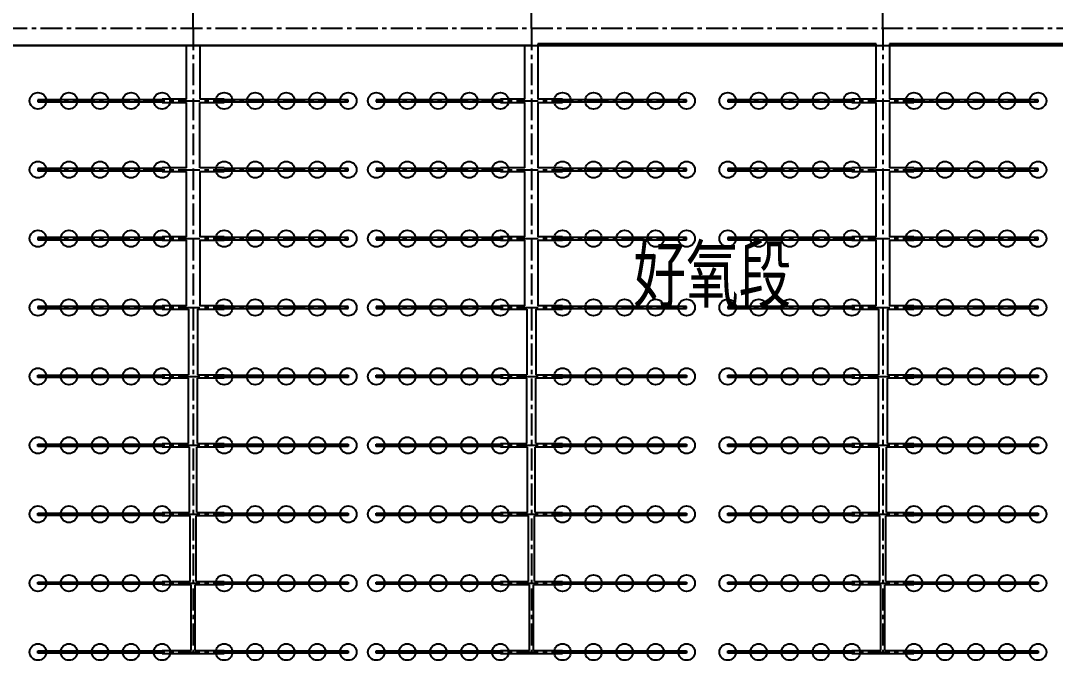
# Model space of a CAD drawing. Header units: millimetres. Extents: x -299291 to 688124, y -407813 to 623474.
# Drawn here: x 206459 to 221459, y 177607 to 186890 of the extents above; entities that cross this region are included whole.
import ezdxf

# ---------------------------------------------------------------- set-up
doc = ezdxf.new("R2010")
doc.units = ezdxf.units.MM
doc.linetypes.add('CENTER', pattern=[50.8, 31.75, -6.35, 6.35, -6.35])
doc.layers.add('轴线', color=6, linetype='CENTER')
doc.styles.add('长仿宋体', font='simfang.ttf', dxfattribs={"width": 0.7})

msp = doc.modelspace()

# ---------------------------------------------------------------- linework, layer by layer
at = {"lineweight": -3, "ltscale": 100}
msp.add_line((186459.037, 186527.406), (266459.037, 186527.406), dxfattribs=at)
at = {"ltscale": 10}
for p, q in [((213864.037, 186527.406), (198959.037, 186527.406)), ((208864.037, 185752.406), (208864.037, 186527.406)), ((209054.037, 186527.406), (209054.037, 185752.406)), ((213769.037, 185752.406), (213769.037, 186527.406)), ((213959.037, 186552.406), (213959.037, 185752.406)), ((218864.037, 186552.406), (213959.037, 186552.406)), ((218864.037, 185752.406), (218864.037, 186552.406)), ((219054.037, 186552.406), (219054.037, 185752.406)), ((223864.037, 186552.406), (219054.037, 186552.406)), ((206709.037, 185743.406), (206709.037, 185711.406)), ((208509.037, 185743.406), (206709.037, 185743.406)), ((206709.037, 185711.406), (208509.037, 185711.406)), ((208864.037, 185752.406), (208509.037, 185752.406)), ((208509.037, 185752.406), (208509.037, 185743.406)), ((208509.037, 185711.406), (208509.037, 185702.406)), ((208509.037, 185702.406), (208864.037, 185702.406)), ((208864.037, 184752.406), (208864.037, 185702.406)), ((209409.037, 185752.406), (209054.037, 185752.406)), ((209054.037, 185702.406), (209409.037, 185702.406)), ((209054.037, 184752.406), (209054.037, 185702.406)), ((209409.037, 185743.406), (209409.037, 185752.406)), ((211209.037, 185743.406), (209409.037, 185743.406)), ((209409.037, 185702.406), (209409.037, 185711.406)), ((209409.037, 185711.406), (211209.037, 185711.406)), ((211209.037, 185711.406), (211209.037, 185743.406)), ((211614.037, 185743.406), (211614.037, 185711.406)), ((213414.037, 185743.406), (211614.037, 185743.406)), ((211614.037, 185711.406), (213414.037, 185711.406)), ((213769.037, 185752.406), (213414.037, 185752.406)), ((213414.037, 185752.406), (213414.037, 185743.406)), ((213414.037, 185711.406), (213414.037, 185702.406)), ((213414.037, 185702.406), (213769.037, 185702.406)), ((213769.037, 184752.406), (213769.037, 185702.406)), ((214314.037, 185752.406), (213959.037, 185752.406)), ((213959.037, 185702.406), (214314.037, 185702.406)), ((213959.037, 185702.406), (213959.037, 184752.406)), ((214314.037, 185743.406), (214314.037, 185752.406)), ((216114.037, 185743.406), (214314.037, 185743.406)), ((214314.037, 185702.406), (214314.037, 185711.406)), ((214314.037, 185711.406), (216114.037, 185711.406)), ((216114.037, 185711.406), (216114.037, 185743.406)), ((216709.037, 185743.406), (216709.037, 185711.406)), ((218509.037, 185743.406), (216709.037, 185743.406)), ((216709.037, 185711.406), (218509.037, 185711.406)), ((218864.037, 185752.406), (218509.037, 185752.406)), ((218509.037, 185752.406), (218509.037, 185743.406)), ((218509.037, 185711.406), (218509.037, 185702.406)), ((218509.037, 185702.406), (218864.037, 185702.406)), ((218864.037, 184752.406), (218864.037, 185702.406)), ((219409.037, 185752.406), (219054.037, 185752.406)), ((219054.037, 185702.406), (219409.037, 185702.406)), ((219054.037, 185702.406), (219054.037, 184752.406)), ((219409.037, 185743.406), (219409.037, 185752.406)), ((221209.037, 185743.406), (219409.037, 185743.406)), ((219409.037, 185702.406), (219409.037, 185711.406)), ((219409.037, 185711.406), (221209.037, 185711.406)), ((221209.037, 185711.406), (221209.037, 185743.406)), ((206709.037, 184743.406), (206709.037, 184711.406)), ((208509.037, 184743.406), (206709.037, 184743.406)), ((206709.037, 184711.406), (208509.037, 184711.406)), ((208864.037, 184752.406), (208509.037, 184752.406)), ((208509.037, 184752.406), (208509.037, 184743.406)), ((208509.037, 184711.406), (208509.037, 184702.406)), ((208509.037, 184702.406), (208864.037, 184702.406)), ((208864.037, 183752.406), (208864.037, 184702.406)), ((209409.037, 184752.406), (209054.037, 184752.406)), ((209054.037, 184702.406), (209409.037, 184702.406)), ((209054.037, 184702.406), (209054.037, 183752.406)), ((209409.037, 184743.406), (209409.037, 184752.406)), ((211209.037, 184743.406), (209409.037, 184743.406)), ((209409.037, 184702.406), (209409.037, 184711.406)), ((209409.037, 184711.406), (211209.037, 184711.406)), ((211209.037, 184711.406), (211209.037, 184743.406)), ((211614.037, 184743.406), (211614.037, 184711.406)), ((213414.037, 184743.406), (211614.037, 184743.406)), ((211614.037, 184711.406), (213414.037, 184711.406)), ((213769.037, 184752.406), (213414.037, 184752.406)), ((213414.037, 184752.406), (213414.037, 184743.406)), ((213414.037, 184711.406), (213414.037, 184702.406)), ((213414.037, 184702.406), (213769.037, 184702.406)), ((213769.037, 183752.406), (213769.037, 184702.406)), ((214314.037, 184752.406), (213959.037, 184752.406)), ((213959.037, 184702.406), (214314.037, 184702.406)), ((213959.037, 184702.406), (213959.037, 183752.406)), ((214314.037, 184743.406), (214314.037, 184752.406)), ((216114.037, 184743.406), (214314.037, 184743.406)), ((214314.037, 184702.406), (214314.037, 184711.406)), ((214314.037, 184711.406), (216114.037, 184711.406)), ((216114.037, 184711.406), (216114.037, 184743.406)), ((216709.037, 184743.406), (216709.037, 184711.406)), ((218509.037, 184743.406), (216709.037, 184743.406)), ((216709.037, 184711.406), (218509.037, 184711.406)), ((218864.037, 184752.406), (218509.037, 184752.406)), ((218509.037, 184752.406), (218509.037, 184743.406)), ((218509.037, 184711.406), (218509.037, 184702.406)), ((218509.037, 184702.406), (218864.037, 184702.406)), ((218864.037, 183752.406), (218864.037, 184702.406)), ((219409.037, 184752.406), (219054.037, 184752.406)), ((219054.037, 184702.406), (219409.037, 184702.406)), ((219054.037, 184702.406), (219054.037, 183752.406)), ((219409.037, 184743.406), (219409.037, 184752.406)), ((221209.037, 184743.406), (219409.037, 184743.406)), ((219409.037, 184702.406), (219409.037, 184711.406)), ((219409.037, 184711.406), (221209.037, 184711.406)), ((221209.037, 184711.406), (221209.037, 184743.406)), ((208864.037, 183752.406), (208509.037, 183752.406)), ((208509.037, 183752.406), (208509.037, 183743.406)), ((209409.037, 183752.406), (209054.037, 183752.406)), ((209409.037, 183743.406), (209409.037, 183752.406)), ((213769.037, 183752.406), (213414.037, 183752.406)), ((213414.037, 183752.406), (213414.037, 183743.406)), ((214314.037, 183752.406), (213959.037, 183752.406)), ((214314.037, 183743.406), (214314.037, 183752.406)), ((218864.037, 183752.406), (218509.037, 183752.406)), ((218509.037, 183752.406), (218509.037, 183743.406)), ((219409.037, 183752.406), (219054.037, 183752.406)), ((219409.037, 183743.406), (219409.037, 183752.406)), ((206709.037, 183743.406), (206709.037, 183711.406)), ((208509.037, 183743.406), (206709.037, 183743.406)), ((206709.037, 183711.406), (208509.037, 183711.406)), ((208509.037, 183711.406), (208509.037, 183702.406)), ((208509.037, 183702.406), (208864.037, 183702.406)), ((208864.037, 182752.406), (208864.037, 183702.406)), ((209054.037, 183702.406), (209409.037, 183702.406)), ((209054.037, 183702.406), (209054.037, 182752.406)), ((211209.037, 183743.406), (209409.037, 183743.406)), ((209409.037, 183702.406), (209409.037, 183711.406)), ((209409.037, 183711.406), (211209.037, 183711.406)), ((211209.037, 183711.406), (211209.037, 183743.406)), ((211614.037, 183743.406), (211614.037, 183711.406)), ((213414.037, 183743.406), (211614.037, 183743.406)), ((211614.037, 183711.406), (213414.037, 183711.406)), ((213414.037, 183711.406), (213414.037, 183702.406)), ((213414.037, 183702.406), (213769.037, 183702.406)), ((213769.037, 182752.406), (213769.037, 183702.406)), ((213959.037, 183702.406), (214314.037, 183702.406)), ((213959.037, 183702.406), (213959.037, 182752.406)), ((216114.037, 183743.406), (214314.037, 183743.406)), ((214314.037, 183702.406), (214314.037, 183711.406)), ((214314.037, 183711.406), (216114.037, 183711.406)), ((216114.037, 183711.406), (216114.037, 183743.406)), ((216709.037, 183743.406), (216709.037, 183711.406)), ((218509.037, 183743.406), (216709.037, 183743.406)), ((216709.037, 183711.406), (218509.037, 183711.406)), ((218509.037, 183711.406), (218509.037, 183702.406)), ((218509.037, 183702.406), (218864.037, 183702.406)), ((218864.037, 182752.406), (218864.037, 183702.406)), ((219054.037, 183702.406), (219409.037, 183702.406)), ((219054.037, 183702.406), (219054.037, 182752.406)), ((221209.037, 183743.406), (219409.037, 183743.406)), ((219409.037, 183702.406), (219409.037, 183711.406)), ((219409.037, 183711.406), (221209.037, 183711.406)), ((221209.037, 183711.406), (221209.037, 183743.406)), ((206709.037, 182743.406), (206709.037, 182711.406)), ((208509.037, 182743.406), (206709.037, 182743.406)), ((206709.037, 182711.406), (208509.037, 182711.406)), ((208864.037, 182752.406), (208509.037, 182752.406)), ((208509.037, 182752.406), (208509.037, 182743.406)), ((208509.037, 182711.406), (208509.037, 182702.406)), ((208509.037, 182702.406), (208894.037, 182702.406)), ((208894.037, 182702.406), (208894.037, 181752.406)), ((209024.037, 182702.406), (209409.037, 182702.406)), ((209024.037, 182702.406), (209024.037, 181752.406)), ((209409.037, 182752.406), (209054.037, 182752.406)), ((209409.037, 182743.406), (209409.037, 182752.406)), ((211209.037, 182743.406), (209409.037, 182743.406)), ((209409.037, 182702.406), (209409.037, 182711.406)), ((209409.037, 182711.406), (211209.037, 182711.406)), ((211209.037, 182711.406), (211209.037, 182743.406)), ((211614.037, 182743.406), (211614.037, 182711.406)), ((213414.037, 182743.406), (211614.037, 182743.406)), ((211614.037, 182711.406), (213414.037, 182711.406)), ((213769.037, 182752.406), (213414.037, 182752.406)), ((213414.037, 182752.406), (213414.037, 182743.406)), ((213414.037, 182711.406), (213414.037, 182702.406)), ((213414.037, 182702.406), (213799.037, 182702.406)), ((213799.037, 182702.406), (213799.037, 181752.406)), ((213929.037, 182702.406), (214314.037, 182702.406)), ((213929.037, 182702.406), (213929.037, 181752.406)), ((214314.037, 182752.406), (213959.037, 182752.406)), ((214314.037, 182743.406), (214314.037, 182752.406)), ((216114.037, 182743.406), (214314.037, 182743.406)), ((214314.037, 182702.406), (214314.037, 182711.406)), ((214314.037, 182711.406), (216114.037, 182711.406)), ((216114.037, 182711.406), (216114.037, 182743.406)), ((216709.037, 182743.406), (216709.037, 182711.406)), ((218509.037, 182743.406), (216709.037, 182743.406)), ((216709.037, 182711.406), (218509.037, 182711.406)), ((218864.037, 182752.406), (218509.037, 182752.406)), ((218509.037, 182752.406), (218509.037, 182743.406)), ((218509.037, 182711.406), (218509.037, 182702.406)), ((218509.037, 182702.406), (218894.037, 182702.406)), ((218894.037, 182702.406), (218894.037, 181752.406)), ((219024.037, 182702.406), (219409.037, 182702.406)), ((219024.037, 182702.406), (219024.037, 181752.406)), ((219409.037, 182752.406), (219054.037, 182752.406)), ((219409.037, 182743.406), (219409.037, 182752.406)), ((221209.037, 182743.406), (219409.037, 182743.406)), ((219409.037, 182702.406), (219409.037, 182711.406)), ((219409.037, 182711.406), (221209.037, 182711.406)), ((221209.037, 182711.406), (221209.037, 182743.406)), ((206709.037, 181711.406), (206709.037, 181743.406)), ((206709.037, 181743.406), (208509.037, 181743.406)), ((208509.037, 181711.406), (206709.037, 181711.406)), ((208509.037, 181743.406), (208509.037, 181752.406)), ((208509.037, 181752.406), (208894.037, 181752.406)), ((208509.037, 181702.406), (208509.037, 181711.406)), ((208894.037, 181702.406), (208509.037, 181702.406)), ((208894.037, 180752.406), (208894.037, 181702.406)), ((209024.037, 181752.406), (209409.037, 181752.406)), ((209409.037, 181702.406), (209024.037, 181702.406)), ((209024.037, 180752.406), (209024.037, 181702.406)), ((209409.037, 181752.406), (209409.037, 181743.406)), ((209409.037, 181743.406), (211209.037, 181743.406)), ((211209.037, 181711.406), (209409.037, 181711.406)), ((209409.037, 181711.406), (209409.037, 181702.406)), ((211209.037, 181743.406), (211209.037, 181711.406)), ((211614.037, 181711.406), (211614.037, 181743.406)), ((211614.037, 181743.406), (213414.037, 181743.406)), ((213414.037, 181711.406), (211614.037, 181711.406)), ((213414.037, 181743.406), (213414.037, 181752.406)), ((213414.037, 181752.406), (213799.037, 181752.406)), ((213414.037, 181702.406), (213414.037, 181711.406)), ((213799.037, 181702.406), (213414.037, 181702.406)), ((213799.037, 180752.406), (213799.037, 181702.406)), ((213929.037, 181752.406), (214314.037, 181752.406)), ((214314.037, 181702.406), (213929.037, 181702.406)), ((213929.037, 180752.406), (213929.037, 181702.406)), ((214314.037, 181752.406), (214314.037, 181743.406)), ((214314.037, 181743.406), (216114.037, 181743.406)), ((216114.037, 181711.406), (214314.037, 181711.406)), ((214314.037, 181711.406), (214314.037, 181702.406)), ((216114.037, 181743.406), (216114.037, 181711.406)), ((216709.037, 181711.406), (216709.037, 181743.406)), ((216709.037, 181743.406), (218509.037, 181743.406)), ((218509.037, 181711.406), (216709.037, 181711.406)), ((218509.037, 181743.406), (218509.037, 181752.406)), ((218509.037, 181752.406), (218894.037, 181752.406)), ((218509.037, 181702.406), (218509.037, 181711.406)), ((218894.037, 181702.406), (218509.037, 181702.406)), ((218894.037, 180752.406), (218894.037, 181702.406)), ((219024.037, 181752.406), (219409.037, 181752.406)), ((219409.037, 181702.406), (219024.037, 181702.406)), ((219024.037, 180752.406), (219024.037, 181702.406)), ((219409.037, 181752.406), (219409.037, 181743.406)), ((219409.037, 181743.406), (221209.037, 181743.406)), ((221209.037, 181711.406), (219409.037, 181711.406)), ((219409.037, 181711.406), (219409.037, 181702.406)), ((221209.037, 181743.406), (221209.037, 181711.406)), ((208509.037, 180743.406), (208509.037, 180752.406)), ((208509.037, 180752.406), (208894.037, 180752.406)), ((209024.037, 180752.406), (209409.037, 180752.406)), ((209409.037, 180752.406), (209409.037, 180743.406)), ((213414.037, 180743.406), (213414.037, 180752.406)), ((213414.037, 180752.406), (213799.037, 180752.406)), ((213929.037, 180752.406), (214314.037, 180752.406)), ((214314.037, 180752.406), (214314.037, 180743.406)), ((218509.037, 180743.406), (218509.037, 180752.406)), ((218509.037, 180752.406), (218894.037, 180752.406)), ((219024.037, 180752.406), (219409.037, 180752.406)), ((219409.037, 180752.406), (219409.037, 180743.406)), ((206709.037, 180711.406), (206709.037, 180743.406)), ((206709.037, 180743.406), (208509.037, 180743.406)), ((208509.037, 180711.406), (206709.037, 180711.406)), ((208509.037, 180702.406), (208509.037, 180711.406)), ((208904.037, 180702.406), (208509.037, 180702.406)), ((208904.037, 179752.406), (208904.037, 180702.406)), ((209409.037, 180702.406), (209014.037, 180702.406)), ((209014.037, 179752.406), (209014.037, 180702.406)), ((209409.037, 180743.406), (211209.037, 180743.406)), ((211209.037, 180711.406), (209409.037, 180711.406)), ((209409.037, 180711.406), (209409.037, 180702.406)), ((211209.037, 180743.406), (211209.037, 180711.406)), ((211614.037, 180711.406), (211614.037, 180743.406)), ((211614.037, 180743.406), (213414.037, 180743.406)), ((213414.037, 180711.406), (211614.037, 180711.406)), ((213414.037, 180702.406), (213414.037, 180711.406)), ((213809.037, 180702.406), (213414.037, 180702.406)), ((213809.037, 179752.406), (213809.037, 180702.406)), ((214314.037, 180702.406), (213919.037, 180702.406)), ((213919.037, 179752.406), (213919.037, 180702.406)), ((214314.037, 180743.406), (216114.037, 180743.406)), ((216114.037, 180711.406), (214314.037, 180711.406)), ((214314.037, 180711.406), (214314.037, 180702.406)), ((216114.037, 180743.406), (216114.037, 180711.406)), ((216709.037, 180711.406), (216709.037, 180743.406)), ((216709.037, 180743.406), (218509.037, 180743.406)), ((218509.037, 180711.406), (216709.037, 180711.406)), ((218509.037, 180702.406), (218509.037, 180711.406)), ((218904.037, 180702.406), (218509.037, 180702.406)), ((218904.037, 179752.406), (218904.037, 180702.406)), ((219409.037, 180702.406), (219014.037, 180702.406)), ((219014.037, 179752.406), (219014.037, 180702.406)), ((219409.037, 180743.406), (221209.037, 180743.406)), ((221209.037, 180711.406), (219409.037, 180711.406)), ((219409.037, 180711.406), (219409.037, 180702.406)), ((221209.037, 180743.406), (221209.037, 180711.406)), ((206709.037, 179711.406), (206709.037, 179743.406)), ((206709.037, 179743.406), (208509.037, 179743.406)), ((208509.037, 179711.406), (206709.037, 179711.406)), ((208509.037, 179743.406), (208509.037, 179752.406)), ((208509.037, 179752.406), (208904.037, 179752.406)), ((208509.037, 179702.406), (208509.037, 179711.406)), ((208914.037, 179702.406), (208509.037, 179702.406)), ((208914.037, 178752.406), (208914.037, 179702.406)), ((209409.037, 179702.406), (209004.037, 179702.406)), ((209004.037, 178752.406), (209004.037, 179702.406)), ((209014.037, 179752.406), (209409.037, 179752.406)), ((209409.037, 179752.406), (209409.037, 179743.406)), ((209409.037, 179743.406), (211209.037, 179743.406)), ((211209.037, 179711.406), (209409.037, 179711.406)), ((209409.037, 179711.406), (209409.037, 179702.406)), ((211209.037, 179743.406), (211209.037, 179711.406)), ((211614.037, 179711.406), (211614.037, 179743.406)), ((211614.037, 179743.406), (213414.037, 179743.406)), ((213414.037, 179711.406), (211614.037, 179711.406)), ((213414.037, 179743.406), (213414.037, 179752.406)), ((213414.037, 179752.406), (213809.037, 179752.406)), ((213414.037, 179702.406), (213414.037, 179711.406)), ((213819.037, 179702.406), (213414.037, 179702.406)), ((213819.037, 178752.406), (213819.037, 179702.406)), ((214314.037, 179702.406), (213909.037, 179702.406)), ((213909.037, 178752.406), (213909.037, 179702.406)), ((213919.037, 179752.406), (214314.037, 179752.406)), ((214314.037, 179752.406), (214314.037, 179743.406)), ((214314.037, 179743.406), (216114.037, 179743.406)), ((216114.037, 179711.406), (214314.037, 179711.406)), ((214314.037, 179711.406), (214314.037, 179702.406)), ((216114.037, 179743.406), (216114.037, 179711.406)), ((216709.037, 179711.406), (216709.037, 179743.406)), ((216709.037, 179743.406), (218509.037, 179743.406)), ((218509.037, 179711.406), (216709.037, 179711.406)), ((218509.037, 179743.406), (218509.037, 179752.406)), ((218509.037, 179752.406), (218904.037, 179752.406)), ((218509.037, 179702.406), (218509.037, 179711.406)), ((218914.037, 179702.406), (218509.037, 179702.406)), ((218914.037, 178752.406), (218914.037, 179702.406)), ((219409.037, 179702.406), (219004.037, 179702.406)), ((219004.037, 178752.406), (219004.037, 179702.406)), ((219014.037, 179752.406), (219409.037, 179752.406)), ((219409.037, 179752.406), (219409.037, 179743.406)), ((219409.037, 179743.406), (221209.037, 179743.406)), ((221209.037, 179711.406), (219409.037, 179711.406)), ((219409.037, 179711.406), (219409.037, 179702.406)), ((221209.037, 179743.406), (221209.037, 179711.406)), ((206709.037, 178711.406), (206709.037, 178743.406)), ((206709.037, 178743.406), (208509.037, 178743.406)), ((208509.037, 178711.406), (206709.037, 178711.406)), ((208509.037, 178743.406), (208509.037, 178752.406)), ((208509.037, 178752.406), (208914.037, 178752.406)), ((208509.037, 178702.406), (208509.037, 178711.406)), ((208929.037, 178702.406), (208509.037, 178702.406)), ((208929.037, 177752.406), (208929.037, 178702.406)), ((208989.037, 177752.406), (208989.037, 178702.406)), ((209409.037, 178702.406), (208989.037, 178702.406)), ((209004.037, 178752.406), (209409.037, 178752.406)), ((209409.037, 178752.406), (209409.037, 178743.406)), ((209409.037, 178743.406), (211209.037, 178743.406)), ((211209.037, 178711.406), (209409.037, 178711.406)), ((209409.037, 178711.406), (209409.037, 178702.406)), ((211209.037, 178743.406), (211209.037, 178711.406)), ((211614.037, 178711.406), (211614.037, 178743.406)), ((211614.037, 178743.406), (213414.037, 178743.406)), ((213414.037, 178711.406), (211614.037, 178711.406)), ((213414.037, 178743.406), (213414.037, 178752.406)), ((213414.037, 178752.406), (213819.037, 178752.406)), ((213414.037, 178702.406), (213414.037, 178711.406)), ((213834.037, 178702.406), (213414.037, 178702.406)), ((213834.037, 177752.406), (213834.037, 178702.406)), ((213894.037, 177752.406), (213894.037, 178702.406)), ((214314.037, 178702.406), (213894.037, 178702.406)), ((213909.037, 178752.406), (214314.037, 178752.406)), ((214314.037, 178752.406), (214314.037, 178743.406)), ((214314.037, 178743.406), (216114.037, 178743.406)), ((216114.037, 178711.406), (214314.037, 178711.406)), ((214314.037, 178711.406), (214314.037, 178702.406)), ((216114.037, 178743.406), (216114.037, 178711.406)), ((216709.037, 178711.406), (216709.037, 178743.406)), ((216709.037, 178743.406), (218509.037, 178743.406)), ((218509.037, 178711.406), (216709.037, 178711.406)), ((218509.037, 178743.406), (218509.037, 178752.406)), ((218509.037, 178752.406), (218914.037, 178752.406)), ((218509.037, 178702.406), (218509.037, 178711.406)), ((218929.037, 178702.406), (218509.037, 178702.406)), ((218929.037, 177752.406), (218929.037, 178702.406)), ((218989.037, 177752.406), (218989.037, 178702.406)), ((219409.037, 178702.406), (218989.037, 178702.406)), ((219004.037, 178752.406), (219409.037, 178752.406)), ((219409.037, 178752.406), (219409.037, 178743.406)), ((219409.037, 178743.406), (221209.037, 178743.406)), ((221209.037, 178711.406), (219409.037, 178711.406)), ((219409.037, 178711.406), (219409.037, 178702.406)), ((221209.037, 178743.406), (221209.037, 178711.406)), ((208509.037, 177743.406), (208509.037, 177752.406)), ((208509.037, 177752.406), (208929.037, 177752.406)), ((208989.037, 177752.406), (209409.037, 177752.406)), ((209409.037, 177752.406), (209409.037, 177743.406)), ((213414.037, 177743.406), (213414.037, 177752.406)), ((213414.037, 177752.406), (213834.037, 177752.406)), ((213894.037, 177752.406), (214314.037, 177752.406)), ((214314.037, 177752.406), (214314.037, 177743.406)), ((218509.037, 177743.406), (218509.037, 177752.406)), ((218509.037, 177752.406), (218929.037, 177752.406)), ((218989.037, 177752.406), (219409.037, 177752.406)), ((219409.037, 177752.406), (219409.037, 177743.406)), ((206709.037, 177711.406), (206709.037, 177743.406)), ((206709.037, 177743.406), (208509.037, 177743.406)), ((208509.037, 177711.406), (206709.037, 177711.406)), ((208509.037, 177702.406), (208509.037, 177711.406)), ((209409.037, 177702.406), (208509.037, 177702.406)), ((209409.037, 177743.406), (211209.037, 177743.406)), ((211209.037, 177711.406), (209409.037, 177711.406)), ((209409.037, 177711.406), (209409.037, 177702.406)), ((211209.037, 177743.406), (211209.037, 177711.406)), ((211614.037, 177711.406), (211614.037, 177743.406)), ((211614.037, 177743.406), (213414.037, 177743.406)), ((213414.037, 177711.406), (211614.037, 177711.406)), ((213414.037, 177702.406), (213414.037, 177711.406)), ((214314.037, 177702.406), (213414.037, 177702.406)), ((214314.037, 177743.406), (216114.037, 177743.406)), ((216114.037, 177711.406), (214314.037, 177711.406)), ((214314.037, 177711.406), (214314.037, 177702.406)), ((216114.037, 177743.406), (216114.037, 177711.406)), ((216709.037, 177711.406), (216709.037, 177743.406)), ((216709.037, 177743.406), (218509.037, 177743.406)), ((218509.037, 177711.406), (216709.037, 177711.406)), ((218509.037, 177702.406), (218509.037, 177711.406)), ((219409.037, 177702.406), (218509.037, 177702.406)), ((219409.037, 177743.406), (221209.037, 177743.406)), ((221209.037, 177711.406), (219409.037, 177711.406)), ((219409.037, 177711.406), (219409.037, 177702.406)), ((221209.037, 177743.406), (221209.037, 177711.406))]:
    msp.add_line(p, q, dxfattribs=at)
for centre in [(206709.037, 185727.406), (207159.037, 185727.406), (207609.037, 185727.406), (208059.037, 185727.406), (208509.037, 185727.406), (209409.037, 185727.406), (209859.037, 185727.406), (210309.037, 185727.406), (210759.037, 185727.406), (211209.037, 185727.406), (211614.037, 185727.406), (212064.037, 185727.406), (212514.037, 185727.406), (212964.037, 185727.406), (213414.037, 185727.406), (214314.037, 185727.406), (214764.037, 185727.406), (215214.037, 185727.406), (215664.037, 185727.406), (216114.037, 185727.406), (216709.037, 185727.406), (217159.037, 185727.406), (217609.037, 185727.406), (218059.037, 185727.406), (218509.037, 185727.406), (219409.037, 185727.406), (219859.037, 185727.406), (220309.037, 185727.406), (220759.037, 185727.406), (221209.037, 185727.406), (206709.037, 184727.406), (207159.037, 184727.406), (207609.037, 184727.406), (208059.037, 184727.406), (208509.037, 184727.406), (209409.037, 184727.406), (209859.037, 184727.406), (210309.037, 184727.406), (210759.037, 184727.406), (211209.037, 184727.406), (211614.037, 184727.406), (212064.037, 184727.406), (212514.037, 184727.406), (212964.037, 184727.406), (213414.037, 184727.406), (214314.037, 184727.406), (214764.037, 184727.406), (215214.037, 184727.406), (215664.037, 184727.406), (216114.037, 184727.406), (216709.037, 184727.406), (217159.037, 184727.406), (217609.037, 184727.406), (218059.037, 184727.406), (218509.037, 184727.406), (219409.037, 184727.406), (219859.037, 184727.406), (220309.037, 184727.406), (220759.037, 184727.406), (221209.037, 184727.406), (206709.037, 183727.406), (207159.037, 183727.406), (207609.037, 183727.406), (208059.037, 183727.406), (208509.037, 183727.406), (209409.037, 183727.406), (209859.037, 183727.406), (210309.037, 183727.406), (210759.037, 183727.406), (211209.037, 183727.406), (211614.037, 183727.406), (212064.037, 183727.406), (212514.037, 183727.406), (212964.037, 183727.406), (213414.037, 183727.406), (214314.037, 183727.406), (214764.037, 183727.406), (215214.037, 183727.406), (215664.037, 183727.406), (216114.037, 183727.406), (216709.037, 183727.406), (217159.037, 183727.406), (217609.037, 183727.406), (218059.037, 183727.406), (218509.037, 183727.406), (219409.037, 183727.406), (219859.037, 183727.406), (220309.037, 183727.406), (220759.037, 183727.406), (221209.037, 183727.406), (206709.037, 182727.406), (207159.037, 182727.406), (207609.037, 182727.406), (208059.037, 182727.406), (208509.037, 182727.406), (209409.037, 182727.406), (209859.037, 182727.406), (210309.037, 182727.406), (210759.037, 182727.406), (211209.037, 182727.406), (211614.037, 182727.406), (212064.037, 182727.406), (212514.037, 182727.406), (212964.037, 182727.406), (213414.037, 182727.406), (214314.037, 182727.406), (214764.037, 182727.406), (215214.037, 182727.406), (215664.037, 182727.406), (216114.037, 182727.406), (216709.037, 182727.406), (217159.037, 182727.406), (217609.037, 182727.406), (218059.037, 182727.406), (218509.037, 182727.406), (219409.037, 182727.406), (219859.037, 182727.406), (220309.037, 182727.406), (220759.037, 182727.406), (221209.037, 182727.406), (206709.037, 181727.406), (207159.037, 181727.406), (207609.037, 181727.406), (208059.037, 181727.406), (208509.037, 181727.406), (209409.037, 181727.406), (209859.037, 181727.406), (210309.037, 181727.406), (210759.037, 181727.406), (211209.037, 181727.406), (211614.037, 181727.406), (212064.037, 181727.406), (212514.037, 181727.406), (212964.037, 181727.406), (213414.037, 181727.406), (214314.037, 181727.406), (214764.037, 181727.406), (215214.037, 181727.406), (215664.037, 181727.406), (216114.037, 181727.406), (216709.037, 181727.406), (217159.037, 181727.406), (217609.037, 181727.406), (218059.037, 181727.406), (218509.037, 181727.406), (219409.037, 181727.406), (219859.037, 181727.406), (220309.037, 181727.406), (220759.037, 181727.406), (221209.037, 181727.406), (206709.037, 180727.406), (207159.037, 180727.406), (207609.037, 180727.406), (208059.037, 180727.406), (208509.037, 180727.406), (209409.037, 180727.406), (209859.037, 180727.406), (210309.037, 180727.406), (210759.037, 180727.406), (211209.037, 180727.406), (211614.037, 180727.406), (212064.037, 180727.406), (212514.037, 180727.406), (212964.037, 180727.406), (213414.037, 180727.406), (214314.037, 180727.406), (214764.037, 180727.406), (215214.037, 180727.406), (215664.037, 180727.406), (216114.037, 180727.406), (216709.037, 180727.406), (217159.037, 180727.406), (217609.037, 180727.406), (218059.037, 180727.406), (218509.037, 180727.406), (219409.037, 180727.406), (219859.037, 180727.406), (220309.037, 180727.406), (220759.037, 180727.406), (221209.037, 180727.406), (206709.037, 179727.406), (207159.037, 179727.406), (207609.037, 179727.406), (208059.037, 179727.406), (208509.037, 179727.406), (209409.037, 179727.406), (209859.037, 179727.406), (210309.037, 179727.406), (210759.037, 179727.406), (211209.037, 179727.406), (211614.037, 179727.406), (212064.037, 179727.406), (212514.037, 179727.406), (212964.037, 179727.406), (213414.037, 179727.406), (214314.037, 179727.406), (214764.037, 179727.406), (215214.037, 179727.406), (215664.037, 179727.406), (216114.037, 179727.406), (216709.037, 179727.406), (217159.037, 179727.406), (217609.037, 179727.406), (218059.037, 179727.406), (218509.037, 179727.406), (219409.037, 179727.406), (219859.037, 179727.406), (220309.037, 179727.406), (220759.037, 179727.406), (221209.037, 179727.406), (206709.037, 178727.406), (207159.037, 178727.406), (207609.037, 178727.406), (208059.037, 178727.406), (208509.037, 178727.406), (209409.037, 178727.406), (209859.037, 178727.406), (210309.037, 178727.406), (210759.037, 178727.406), (211209.037, 178727.406), (211614.037, 178727.406), (212064.037, 178727.406), (212514.037, 178727.406), (212964.037, 178727.406), (213414.037, 178727.406), (214314.037, 178727.406), (214764.037, 178727.406), (215214.037, 178727.406), (215664.037, 178727.406), (216114.037, 178727.406), (216709.037, 178727.406), (217159.037, 178727.406), (217609.037, 178727.406), (218059.037, 178727.406), (218509.037, 178727.406), (219409.037, 178727.406), (219859.037, 178727.406), (220309.037, 178727.406), (220759.037, 178727.406), (221209.037, 178727.406), (206709.037, 177727.406), (207159.037, 177727.406), (207609.037, 177727.406), (208059.037, 177727.406), (208509.037, 177727.406), (209409.037, 177727.406), (209859.037, 177727.406), (210309.037, 177727.406), (210759.037, 177727.406), (211209.037, 177727.406), (211614.037, 177727.406), (212064.037, 177727.406), (212514.037, 177727.406), (212964.037, 177727.406), (213414.037, 177727.406), (214314.037, 177727.406), (214764.037, 177727.406), (215214.037, 177727.406), (215664.037, 177727.406), (216114.037, 177727.406), (216709.037, 177727.406), (217159.037, 177727.406), (217609.037, 177727.406), (218059.037, 177727.406), (218509.037, 177727.406), (219409.037, 177727.406), (219859.037, 177727.406), (220309.037, 177727.406), (220759.037, 177727.406), (221209.037, 177727.406)]:
    msp.add_circle(centre, 120, dxfattribs=at)
at = {"layer": '轴线', "ltscale": 10}
for p, q in [((208959.037, 186777.406), (208959.037, 195827.406)), ((213864.037, 186777.406), (213864.037, 195827.406)), ((218959.037, 186777.406), (218959.037, 195827.406)), ((263959.037, 186777.406), (182909.037, 186777.406)), ((208959.037, 186777.406), (208959.037, 177727.406)), ((213864.037, 186777.406), (213864.037, 177727.406)), ((218959.037, 186777.406), (218959.037, 177727.406)), ((206709.037, 185727.406), (211209.037, 185727.406)), ((211614.037, 185727.406), (216114.037, 185727.406)), ((216709.037, 185727.406), (221209.037, 185727.406)), ((206709.037, 184727.406), (211209.037, 184727.406)), ((206709.037, 184727.406), (211209.037, 184727.406)), ((211614.037, 184727.406), (216114.037, 184727.406)), ((211614.037, 184727.406), (216114.037, 184727.406)), ((216709.037, 184727.406), (221209.037, 184727.406)), ((216709.037, 184727.406), (221209.037, 184727.406)), ((206709.037, 183727.406), (211209.037, 183727.406)), ((206709.037, 183727.406), (211209.037, 183727.406)), ((211614.037, 183727.406), (216114.037, 183727.406)), ((211614.037, 183727.406), (216114.037, 183727.406)), ((216709.037, 183727.406), (221209.037, 183727.406)), ((216709.037, 183727.406), (221209.037, 183727.406)), ((206709.037, 182727.406), (211209.037, 182727.406)), ((206709.037, 182727.406), (211209.037, 182727.406)), ((211614.037, 182727.406), (216114.037, 182727.406)), ((211614.037, 182727.406), (216114.037, 182727.406)), ((216709.037, 182727.406), (221209.037, 182727.406)), ((216709.037, 182727.406), (221209.037, 182727.406)), ((206709.037, 181727.406), (211209.037, 181727.406)), ((206709.037, 181727.406), (211209.037, 181727.406)), ((211614.037, 181727.406), (216114.037, 181727.406)), ((211614.037, 181727.406), (216114.037, 181727.406)), ((216709.037, 181727.406), (221209.037, 181727.406)), ((216709.037, 181727.406), (221209.037, 181727.406)), ((206709.037, 180727.406), (211209.037, 180727.406)), ((206709.037, 180727.406), (211209.037, 180727.406)), ((211614.037, 180727.406), (216114.037, 180727.406)), ((211614.037, 180727.406), (216114.037, 180727.406)), ((216709.037, 180727.406), (221209.037, 180727.406)), ((216709.037, 180727.406), (221209.037, 180727.406)), ((206709.037, 179727.406), (211209.037, 179727.406)), ((206709.037, 179727.406), (211209.037, 179727.406)), ((211614.037, 179727.406), (216114.037, 179727.406)), ((211614.037, 179727.406), (216114.037, 179727.406)), ((216709.037, 179727.406), (221209.037, 179727.406)), ((216709.037, 179727.406), (221209.037, 179727.406)), ((206709.037, 178727.406), (211209.037, 178727.406)), ((206709.037, 178727.406), (211209.037, 178727.406)), ((211614.037, 178727.406), (216114.037, 178727.406)), ((211614.037, 178727.406), (216114.037, 178727.406)), ((216709.037, 178727.406), (221209.037, 178727.406)), ((216709.037, 178727.406), (221209.037, 178727.406)), ((206709.037, 177727.406), (211209.037, 177727.406)), ((211614.037, 177727.406), (216114.037, 177727.406)), ((216709.037, 177727.406), (221209.037, 177727.406))]:
    msp.add_line(p, q, dxfattribs=at)

# ---------------------------------------------------------------- texts
at = {"insert": (217633.036, 182719.57), "char_height": 800, "width": 4010.11148, "attachment_point": 9, "style": '长仿宋体'}
msp.add_mtext('好氧段', dxfattribs=at)

doc.saveas('drawing.dxf')
